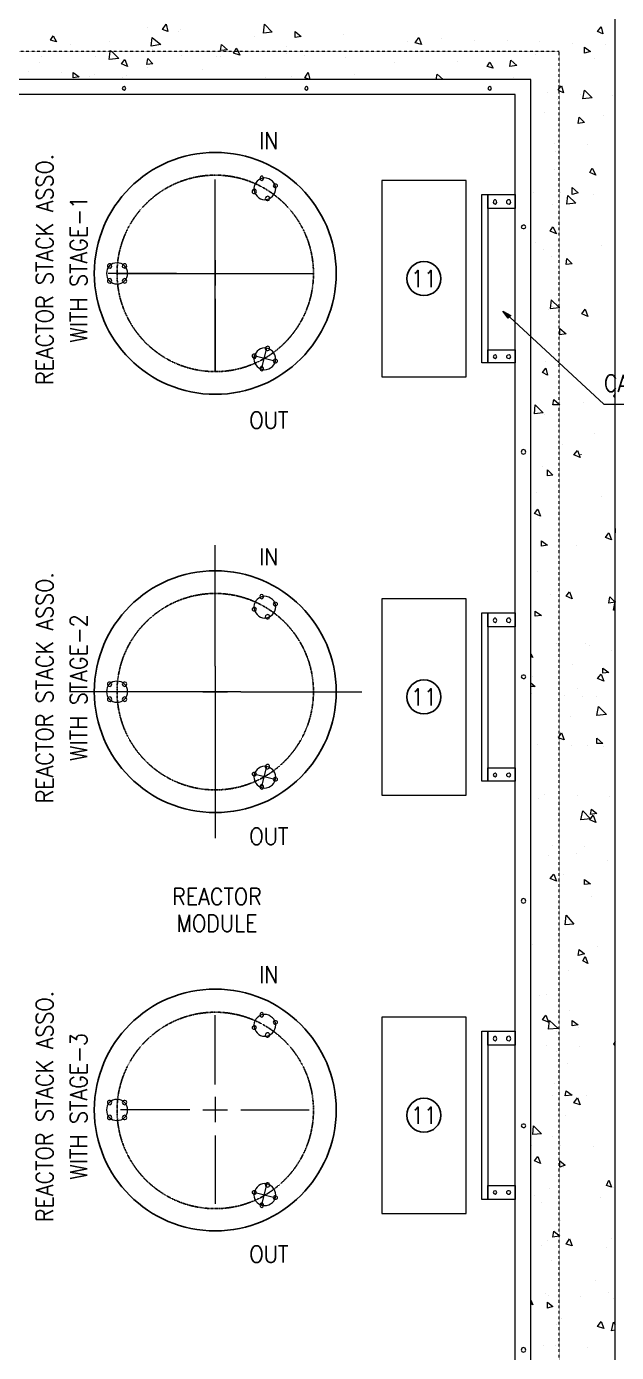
# Model space of a CAD drawing. Header units: metres. Extents: x 841183 to 1048542, y 259326 to 317714.
# Drawn here: x 945726 to 947828, y 264999 to 269724 of the extents above; entities that cross this region are included whole.
import ezdxf
from ezdxf.enums import TextEntityAlignment as Align

# ---------------------------------------------------------------- set-up
doc = ezdxf.new("R2010")
doc.units = ezdxf.units.M
doc.linetypes.add('CENTER2', pattern=[1.125, 0.75, -0.125, 0.125, -0.125])
doc.linetypes.add('PDF_IMPORT', pattern=[1, 0.8, -0.2])
doc.layers.add('PDF_Geometry', color=7, linetype='Continuous')
doc.layers.add('PDF_Solid Fills', color=7, linetype='Continuous')
doc.styles.add('romans', font='romans.shx', dxfattribs={"width": 0.85})

# ---------------------------------------------------------------- blocks, each defined once
blk = doc.blocks.new('CAP-2')
at = {"color": 252, "ltscale": 8e-05}
for centre in [(2825, 6659.6), (2825, 5169), (2825, 3678.4)]:
    blk.add_circle(centre, 430.9, dxfattribs=at)
at = {"color": 252, "linetype": 'CENTER2', "ltscale": 0.2}
for centre in [(2825, 6659.6), (2825, 5169), (2825, 3676.8)]:
    blk.add_circle(centre, 350, dxfattribs=at)
at = {"color": 252, "ltscale": 20}
for centre in [(3568.7, 6640.9), (3568.7, 5150.2), (3568.7, 3659.6)]:
    blk.add_circle(centre, 60.7, dxfattribs=at)
at = {"layer": 'PDF_Geometry', "color": 252, "lineweight": 18}
for points in [[(4250, 1200.2), (4250, 7650.2), (1650, 7650.2), (1650, 1200.2)], [(2656.2, 7522.1), (2637.5, 7528.4), (2650, 7547.1)], [(2996.9, 7515.9), (3000, 7547.1), (3028.1, 7519)], [(3131.2, 7503.4), (3109.4, 7500.2), (3109.4, 7522.1)], [(4206.2, 7512.7), (4187.5, 7522.1), (4200, 7537.7)], [(2259.4, 7484.6), (2237.5, 7490.9), (2246.9, 7506.5)], [(2596.9, 7469), (2600, 7500.2), (2631.2, 7475.2)], [(2868.7, 7456.5), (2843.7, 7453.4), (2846.9, 7475.2)], [(3559.4, 7475.2), (3537.5, 7481.5), (3550, 7500.2)], [(4162.5, 7450.2), (4140.6, 7444), (4140.6, 7465.9)], [(2446.9, 7422.1), (2450, 7450.2), (2450, 7453.4), (2456.2, 7450.2), (2481.2, 7425.2)], [(2512.5, 7397.1), (2490.6, 7406.5), (2503.1, 7422.1)], [(2603.1, 7406.5), (2581.2, 7403.4), (2584.4, 7425.2)], [(2912.5, 7437.7), (2890.6, 7444), (2893.7, 7450.2), (2900, 7462.7), (2906.2, 7450.2)], [(3900, 7400.2), (3875, 7397.1), (3878.1, 7419)], [(2340.6, 7359.6), (2318.7, 7356.5), (2318.7, 7375.2)], [(3162.5, 7350.2), (3143.7, 7356.5), (3156.2, 7375.2)], [(3815.6, 7390.9), (3793.7, 7397.1), (3803.1, 7412.7)], [(1950, 7350.2), (1950, 1500.2), (3950, 1500.2), (3950, 7350.2)], [(4050, 7309.6), (4046.9, 7312.7), (4050, 7319), (4059.4, 7328.4), (4065.6, 7303.4)], [(3893.7, 1553.4), (3893.7, 7297.1), (2003.1, 7297.1), (2003.1, 1553.4)], [(4134.4, 7281.5), (4140.6, 7312.7), (4168.7, 7284.6)], [(4140.6, 7197.1), (4118.7, 7194), (4121.9, 7215.9)], [(4181.2, 7009.6), (4159.4, 7019), (4168.7, 7034.6)], [(3718.7, 6290.9), (3718.7, 6990.9), (3418.7, 6990.9), (3418.7, 6290.9)], [(4118.7, 6947.1), (4096.9, 6940.9), (4096.9, 6965.9)], [(3796.9, 6940.9), (3796.9, 6340.9), (3796.9, 6387.7), (3893.7, 6387.7), (3893.7, 6340.9), (3775, 6340.9), (3775, 6940.9), (3893.7, 6940.9), (3893.7, 6890.9), (3796.9, 6890.9)], [(4078.1, 6906.5), (4081.2, 6937.7), (4109.4, 6909.6)], [(4040.6, 6800.2), (4018.7, 6809.6), (4028.1, 6825.2)], [(4096.9, 6694), (4075, 6690.9), (4078.1, 6712.7)], [(4018.7, 6534.6), (4050, 6537.7), (4053.1, 6537.7), (4050, 6537.7), (4021.9, 6565.9)], [(4153.1, 6506.5), (4131.2, 6515.9), (4143.7, 6531.5)], [(4075, 6444), (4053.1, 6440.9), (4053.1, 6462.7)], [(4009.4, 6297.1), (3990.6, 6306.5), (4003.1, 6322.1)], [(3962.5, 6159.6), (3965.6, 6190.9), (3993.7, 6162.7)], [(4028.1, 6190.9), (4031.2, 6209.6), (4050, 6194), (4053.1, 6190.9), (4050, 6190.9)], [(4125, 6003.4), (4103.1, 6012.7), (4115.6, 6028.4)], [(4028.1, 5940.9), (4009.4, 5937.7), (4009.4, 5959.6)], [(3984.4, 5794), (3962.5, 5803.4), (3975, 5819)], [(4237.5, 5709.6), (4215.6, 5719), (4228.1, 5734.6)], [(4009.4, 5690.9), (3987.5, 5687.7), (3987.5, 5706.5)], [(3718.7, 4800.2), (3718.7, 5500.2), (3418.7, 5500.2), (3418.7, 4800.2)], [(4096.9, 5500.2), (4075, 5509.6), (4087.5, 5525.2)], [(4250, 5487.7), (4228.1, 5484.6), (4231.2, 5506.5)], [(3796.9, 5450.2), (3796.9, 4850.2), (3796.9, 4897.1), (3893.7, 4897.1), (3893.7, 4850.2), (3775, 4850.2), (3775, 5450.2), (3893.7, 5450.2), (3893.7, 5400.2), (3796.9, 5400.2)], [(3987.5, 5440.9), (3965.6, 5437.7), (3965.6, 5456.5)], [(4228.1, 5237.7), (4206.2, 5234.6), (4206.2, 5253.4)], [(4209.4, 5206.5), (4187.5, 5215.9), (4200, 5231.5)], [(4184.4, 5084.6), (4190.6, 5115.9), (4218.7, 5087.7)], [(4046.9, 5006.5), (4050, 5009.6), (4059.4, 5022.1), (4068.7, 4997.1), (4050, 5003.4)], [(4206.2, 4984.6), (4184.4, 4984.6), (4184.4, 5003.4)], [(4128.1, 4712.7), (4134.4, 4744), (4162.5, 4715.9)], [(4181.2, 4703.4), (4159.4, 4712.7), (4171.9, 4728.4)], [(4184.4, 4734.6), (4162.5, 4731.5), (4165.6, 4750.2)], [(4040.6, 4494), (4018.7, 4503.4), (4031.2, 4519)], [(4162.5, 4484.6), (4140.6, 4481.5), (4140.6, 4500.2)], [(4071.9, 4337.7), (4075, 4372.1), (4103.1, 4340.9)], [(4140.6, 4234.6), (4118.7, 4228.4), (4121.9, 4250.2)], [(4153.1, 4200.2), (4134.4, 4209.6), (4143.7, 4225.2)], [(3718.7, 3309.6), (3718.7, 4009.6), (3418.7, 4009.6), (3418.7, 3309.6)], [(4012.5, 3990.9), (3990.6, 4000.2), (4003.1, 4015.9)], [(4012.5, 3965.9), (4015.6, 3997.1), (4046.9, 3969)], [(4118.7, 3981.5), (4096.9, 3978.4), (4096.9, 3997.1)], [(3796.9, 3959.6), (3796.9, 3359.6), (3796.9, 3409.6), (3893.7, 3409.6), (3893.7, 3359.6), (3775, 3359.6), (3775, 3959.6), (3893.7, 3959.6), (3893.7, 3909.6), (3796.9, 3909.6)], [(4096.9, 3731.5), (4071.9, 3728.4), (4075, 3747.1)], [(4125, 3697.1), (4103.1, 3703.4), (4115.6, 3722.1)], [(3956.2, 3590.9), (3959.4, 3622.1), (3987.5, 3594)], [(3984.4, 3487.7), (3962.5, 3497.1), (3975, 3512.7)], [(4071.9, 3481.5), (4053.1, 3475.2), (4053.1, 3497.1)], [(4237.5, 3403.4), (4218.7, 3409.6), (4228.1, 3428.4)], [(4050, 3228.4), (4028.1, 3225.2), (4031.2, 3247.1), (4050, 3231.5), (4053.1, 3228.4)], [(4096.9, 3194), (4075, 3200.2), (4087.5, 3219)], [(4028.1, 2978.4), (4009.4, 2972.1), (4009.4, 2994)], [(4209.4, 2900.2), (4187.5, 2906.5), (4200, 2925.2)]]:
    blk.add_lwpolyline(points, close=True, dxfattribs=at)
for points in [[(2584.4, 7534.6), (2584.4, 7534.6)], [(2693.7, 7522.1), (2693.7, 7522.1)], [(2700, 7528.4), (2700, 7528.4)], [(2309.4, 7475.2), (2309.4, 7475.2)], [(2446.9, 7484.6), (2446.9, 7484.6)], [(2965.6, 7503.4), (2965.6, 7503.4)], [(3078.1, 7469), (3078.1, 7469)], [(3281.2, 7509.6), (3281.2, 7509.6)], [(3509.4, 7484.6), (3509.4, 7484.6)], [(3631.2, 7497.1), (3631.2, 7497.1)], [(3750, 7490.9), (3750, 7490.9)], [(3865.6, 7487.7), (3865.6, 7487.7)], [(3981.2, 7484.6), (3981.2, 7484.6)], [(4096.9, 7478.4), (4096.9, 7478.4)], [(4215.6, 7475.2), (4215.6, 7475.2)], [(2206.2, 7431.5), (2206.2, 7431.5)], [(2400, 7431.5), (2400, 7431.5)], [(2600, 7456.5), (2600, 7456.5)], [(2703.1, 7434.6), (2703.1, 7434.6)], [(2831.2, 7431.5), (2831.2, 7431.5)], [(2843.7, 7431.5), (2843.7, 7431.5)], [(3078.1, 7444), (3078.1, 7444)], [(3143.7, 7437.7), (3143.7, 7437.7)], [(3287.5, 7428.4), (3287.5, 7428.4)], [(3965.6, 7440.9), (3965.6, 7440.9)], [(4175, 7425.2), (4175, 7425.2)], [(2159.4, 7378.4), (2159.4, 7378.4)], [(2200, 7412.7), (2200, 7412.7)], [(2278.1, 7375.2), (2278.1, 7375.2)], [(2584.4, 7394), (2584.4, 7394)], [(2778.1, 7387.7), (2778.1, 7387.7)], [(3462.5, 7412.7), (3462.5, 7412.7)], [(3687.5, 7415.9), (3687.5, 7415.9)], [(2337.5, 7356.5), (2337.5, 7356.5)], [(2378.1, 7362.7), (2378.1, 7362.7)], [(2393.7, 7369), (2393.7, 7369)], [(2493.7, 7356.5), (2493.7, 7356.5)], [(2509.4, 7365.9), (2509.4, 7365.9)], [(2609.4, 7353.4), (2609.4, 7353.4)], [(3003.1, 7356.5), (3003.1, 7356.5)], [(3096.9, 7362.7), (3096.9, 7362.7)], [(3321.9, 7369), (3321.9, 7369)], [(3612.5, 7350.2), (3615.6, 7369), (3637.5, 7350.2), (3625, 7350.2)], [(3950, 7350.2), (3803.1, 7350.2)], [(3887.5, 7356.5), (3887.5, 7356.5)], [(2796.9, 7297.1), (2384.4, 7297.1)], [(4009.4, 7303.4), (4009.4, 7303.4)], [(4043.7, 7278.4), (4043.7, 7278.4)], [(4125, 7297.1), (4125, 7297.1)], [(4240.6, 7294), (4240.6, 7294)], [(4000, 7234.6), (4000, 7234.6)], [(4209.4, 7222.1), (4209.4, 7222.1)], [(4034.4, 7122.1), (4034.4, 7122.1)], [(4037.5, 7094), (4037.5, 7094)], [(4150, 7119), (4150, 7119)], [(2825, 7009.6), (2825, 7009.6)], [(4034.4, 7031.5), (4034.4, 7031.5)], [(3959.4, 6947.1), (3959.4, 6947.1)], [(4056.2, 6947.1), (4056.2, 6947.1)], [(4028.1, 6903.4), (4028.1, 6903.4)], [(4171.9, 6940.9), (4171.9, 6940.9)], [(3965.6, 6769), (3965.6, 6769)], [(4200, 6759.6), (4200, 6759.6)], [(3993.7, 6744), (3993.7, 6744)], [(4021.9, 6719), (4021.9, 6719)], [(4012.5, 6531.5), (4012.5, 6531.5)], [(4028.1, 6540.9), (4028.1, 6540.9)], [(3875, 6503.4), (4209.4, 6194), (4509.4, 6194)], [(2990.6, 6322.1), (3009.4, 6394)], [(3037.5, 6347.1), (2962.5, 6365.9)], [(4003.1, 6344), (4003.1, 6344)], [(4137.5, 6200.2), (4137.5, 6200.2)], [(4250, 6231.5), (4243.7, 6222.1), (4250, 6219)], [(3996.9, 6156.5), (3996.9, 6156.5)], [(4062.5, 6050.2), (4062.5, 6050.2)], [(4175, 6087.7), (4175, 6087.7)], [(4128.1, 6015.9), (4128.1, 6012.7)], [(3990.6, 5972.1), (3990.6, 5972.1)], [(3968.7, 5878.4), (3968.7, 5878.4)], [(4200, 5865.9), (4200, 5865.9)], [(3981.2, 5784.6), (3981.2, 5784.6)], [(4250, 5750.2), (4250, 5734.6), (4250, 5737.7)], [(2825, 5350.2), (2825, 5690.9)], [(4112.5, 5690.9), (4112.5, 5690.9)], [(3975, 5597.1), (3975, 5597.1)], [(2825, 5519), (2825, 5519)], [(4018.7, 5515.9), (4018.7, 5515.9)], [(4250, 5459.6), (4243.7, 5459.6), (4250, 5490.9), (4250, 5487.7)], [(4040.6, 5340.9), (4040.6, 5340.9)], [(4143.7, 5340.9), (4143.7, 5340.9)], [(3950, 5303.4), (3956.2, 5290.9), (3950, 5294)], [(4159.4, 5334.6), (4159.4, 5334.6)], [(4237.5, 5315.9), (4237.5, 5315.9)], [(2825, 5259.6), (2825, 5078.4)], [(4096.9, 5265.9), (4096.9, 5265.9)], [(3950, 5200.2), (3965.6, 5187.7), (3950, 5187.7)], [(3956.2, 5222.1), (3956.2, 5222.1)], [(2643.7, 5169), (2306.2, 5169)], [(2915.6, 5169), (2734.4, 5169)], [(3003.1, 5169), (3346.9, 5169)], [(3953.1, 5162.7), (3953.1, 5162.7)], [(4068.7, 5156.5), (4068.7, 5156.5)], [(4115.6, 5181.5), (4115.6, 5181.5)], [(4134.4, 5153.4), (4134.4, 5153.4)], [(4184.4, 5153.4), (4184.4, 5153.4)], [(4090.6, 5081.5), (4090.6, 5081.5)], [(2825, 4990.9), (2825, 4647.1)], [(3975, 4981.5), (3975, 4981.5)], [(4093.7, 4978.4), (4093.7, 4978.4)], [(4153.1, 4978.4), (4153.1, 4978.4)], [(4209.4, 4972.1), (4209.4, 4972.1)], [(3037.5, 4856.5), (2962.5, 4875.2)], [(2990.6, 4831.5), (3009.4, 4903.4)], [(3978.1, 4787.7), (3978.1, 4787.7)], [(3996.9, 4803.4), (3996.9, 4803.4)], [(4115.6, 4800.2), (4115.6, 4800.2)], [(4231.2, 4794), (4231.2, 4794)], [(4012.5, 4584.6), (4012.5, 4584.6)], [(4025, 4622.1), (4025, 4622.1)], [(4112.5, 4590.9), (4112.5, 4590.9)], [(4140.6, 4619), (4140.6, 4619)], [(4221.9, 4569), (4221.9, 4569)], [(4065.6, 4519), (4065.6, 4519)], [(4050, 4444), (4050, 4444)], [(4165.6, 4437.7), (4165.6, 4437.7)], [(3956.2, 4269), (3956.2, 4269)], [(4187.5, 4259.6), (4187.5, 4259.6)], [(4084.4, 4175.2), (4084.4, 4175.2)], [(3981.2, 4087.7), (3981.2, 4087.7)], [(4006.2, 4090.9), (4006.2, 4090.9)], [(4087.5, 4034.6), (4087.5, 4034.6)], [(4118.7, 3972.1), (4118.7, 3972.1)], [(4040.6, 3959.6), (4040.6, 3959.6)], [(4250, 3922.1), (4243.7, 3912.7), (4250, 3909.6)], [(4006.2, 3909.6), (4006.2, 3909.6)], [(4040.6, 3887.7), (4040.6, 3887.7)], [(4121.9, 3903.4), (4121.9, 3903.4)], [(4081.2, 3844), (4081.2, 3844)], [(4034.4, 3772.1), (4034.4, 3772.1)], [(4028.1, 3731.5), (4028.1, 3731.5)], [(4146.9, 3728.4), (4146.9, 3728.4)], [(4071.9, 3659.6), (4071.9, 3659.6)], [(3953.1, 3550.2), (3953.1, 3550.2)], [(4025, 3584.6), (4025, 3584.6)], [(4056.2, 3550.2), (4056.2, 3550.2)], [(4171.9, 3547.1), (4171.9, 3547.1)], [(4065.6, 3472.1), (4065.6, 3472.1)], [(2990.6, 3340.9), (3009.4, 3412.7)], [(4243.7, 3403.4), (4243.7, 3403.4)], [(3037.5, 3365.9), (2962.5, 3384.6)], [(3962.5, 3375.2), (3962.5, 3375.2)], [(4015.6, 3397.1), (4015.6, 3397.1)], [(4196.9, 3365.9), (4196.9, 3365.9)], [(3987.5, 3347.1), (3987.5, 3347.1)], [(4056.2, 3284.6), (4056.2, 3284.6)], [(4237.5, 3219), (4237.5, 3219)], [(3987.5, 3197.1), (3987.5, 3197.1)], [(4009.4, 3212.7), (4009.4, 3212.7)], [(4218.7, 3187.7), (4218.7, 3187.7)], [(4021.9, 3140.9), (4021.9, 3140.9)], [(4046.9, 3097.1), (4046.9, 3097.1)], [(4181.2, 3072.1), (4181.2, 3072.1)], [(4003.1, 3025.2), (4003.1, 3025.2)], [(4228.1, 3028.4), (4228.1, 3028.4)], [(3950, 3000.2), (3956.2, 2984.6), (3950, 2987.7)], [(4012.5, 3015.9), (4012.5, 3015.9)], [(4128.1, 3012.7), (4128.1, 3012.7)], [(4243.7, 3006.5), (4243.7, 3006.5)], [(4059.4, 2934.6), (4059.4, 2934.6)], [(4040.6, 2912.7), (4040.6, 2912.7)], [(4250, 2894), (4237.5, 2890.9), (4243.7, 2922.1), (4250, 2912.7)], [(3993.7, 2837.7), (3993.7, 2837.7)], [(4037.5, 2837.7), (4037.5, 2837.7)], [(4153.1, 2831.5), (4153.1, 2831.5)]]:
    blk.add_lwpolyline(points, dxfattribs=at)
at = {"layer": 'PDF_Geometry', "color": 252, "linetype": 'PDF_IMPORT', "lineweight": 18, "ltscale": 0.035}
blk.add_lwpolyline([(1850, 1397.1), (4050, 1397.1), (4050, 7450.2), (1850, 7450.2), (1850, 1397.1)], dxfattribs=at)
at = {"layer": 'PDF_Geometry', "color": 252, "lineweight": 13}
for points in [[(2825, 6309.6), (2825, 6994)], [(2825, 6706.5), (2825, 6615.9)], [(2687.5, 6659.6), (2443.7, 6659.6)], [(2475, 6659.6), (3175, 6659.6)], [(2781.2, 6659.6), (2868.7, 6659.6)], [(2825, 6569), (2825, 6309.6)], [(2825, 5259.6), (2825, 5506.5)], [(2825, 5215.9), (2825, 5125.2)], [(2734.4, 5169), (2487.5, 5169)], [(2781.2, 5169), (2868.7, 5169)], [(2915.6, 5169), (3159.4, 5169)], [(2825, 5078.4), (2825, 4834.6)], [(2825, 3769), (2825, 4015.9)], [(2825, 3725.2), (2825, 3634.6)], [(2734.4, 3678.4), (2487.5, 3678.4)], [(2781.2, 3678.4), (2868.7, 3678.4)], [(2915.6, 3678.4), (3159.4, 3678.4)], [(2825, 3587.7), (2825, 3344)]]:
    blk.add_lwpolyline(points, dxfattribs=at)
at = {"layer": 'PDF_Geometry', "color": 252, "lineweight": 5}
blk.add_lwpolyline([(3868.7, 6500.2), (3850, 6525.2), (3878.1, 6509.6)], close=True, dxfattribs=at)
at = {"layer": 'PDF_Geometry', "color": 252, "lineweight": 18}
for points in [[(2500, 7325.2), (2496.9, 7325.2), (2493.7, 7322.1), (2493.7, 7319)], [(2506.2, 7319), (2506.2, 7322.1), (2503.1, 7325.2), (2500, 7325.2)], [(3150, 7325.2), (3146.9, 7325.2), (3143.7, 7322.1), (3143.7, 7319)], [(3156.2, 7319), (3156.2, 7322.1), (3153.1, 7325.2), (3150, 7325.2)], [(3803.1, 7325.2), (3800, 7325.2), (3796.9, 7322.1), (3796.9, 7319)], [(3809.4, 7319), (3809.4, 7322.1), (3806.2, 7325.2), (3803.1, 7325.2)], [(2493.7, 7319), (2493.7, 7315.9), (2496.9, 7312.7), (2500, 7312.7)], [(2500, 7312.7), (2503.1, 7312.7), (2506.2, 7315.9), (2506.2, 7319)], [(3143.7, 7319), (3143.7, 7315.9), (3146.9, 7312.7), (3150, 7312.7)], [(3150, 7312.7), (3153.1, 7312.7), (3156.2, 7315.9), (3156.2, 7319)], [(3796.9, 7319), (3796.9, 7315.9), (3800, 7312.7), (3803.1, 7312.7)], [(3803.1, 7312.7), (3806.2, 7312.7), (3809.4, 7315.9), (3809.4, 7319)], [(3000, 7000.2), (2981.2, 7000.2), (2962.5, 6981.5), (2962.5, 6962.7)], [(2990.6, 7006.5), (2987.5, 7006.5), (2984.4, 7003.4), (2984.4, 6997.1)], [(2984.4, 6997.1), (2984.4, 6994), (2987.5, 6990.9), (2990.6, 6990.9)], [(2996.9, 6997.1), (2996.9, 7003.4), (2993.7, 7006.5), (2990.6, 7006.5)], [(2990.6, 6990.9), (2993.7, 6990.9), (2996.9, 6994), (2996.9, 6997.1)], [(3040.6, 6962.7), (3040.6, 6981.5), (3021.9, 7000.2), (3000, 7000.2)], [(2965.6, 6959.6), (2959.4, 6959.6), (2956.2, 6956.5), (2956.2, 6950.2)], [(2956.2, 6950.2), (2956.2, 6947.1), (2959.4, 6944), (2965.6, 6944)], [(2962.5, 6962.7), (2962.5, 6940.9), (2981.2, 6922.1), (3000, 6922.1)], [(2971.9, 6950.2), (2971.9, 6956.5), (2968.7, 6959.6), (2965.6, 6959.6)], [(2965.6, 6944), (2968.7, 6944), (2971.9, 6947.1), (2971.9, 6950.2)], [(3000, 6922.1), (3021.9, 6922.1), (3040.6, 6940.9), (3040.6, 6962.7)], [(3037.5, 6978.4), (3034.4, 6978.4), (3031.2, 6975.2), (3031.2, 6972.1)], [(3031.2, 6972.1), (3031.2, 6969), (3034.4, 6965.9), (3037.5, 6965.9)], [(3046.9, 6972.1), (3046.9, 6975.2), (3043.7, 6978.4), (3037.5, 6978.4)], [(3037.5, 6965.9), (3043.7, 6965.9), (3046.9, 6969), (3046.9, 6972.1)], [(3012.5, 6934.6), (3009.4, 6934.6), (3003.1, 6931.5), (3003.1, 6925.2)], [(3003.1, 6925.2), (3003.1, 6922.1), (3009.4, 6919), (3012.5, 6919)], [(3018.7, 6925.2), (3018.7, 6931.5), (3015.6, 6934.6), (3012.5, 6934.6)], [(3012.5, 6919), (3015.6, 6919), (3018.7, 6922.1), (3018.7, 6925.2)], [(3921.9, 6831.5), (3918.7, 6831.5), (3915.6, 6828.4), (3915.6, 6825.2)], [(3915.6, 6825.2), (3915.6, 6822.1), (3918.7, 6819), (3921.9, 6819)], [(3931.2, 6825.2), (3931.2, 6828.4), (3928.1, 6831.5), (3921.9, 6831.5)], [(3921.9, 6819), (3928.1, 6819), (3931.2, 6822.1), (3931.2, 6825.2)], [(2475, 6697.1), (2453.1, 6697.1), (2437.5, 6681.5), (2437.5, 6659.6)], [(2450, 6694), (2443.7, 6694), (2440.6, 6690.9), (2440.6, 6684.6)], [(2440.6, 6684.6), (2440.6, 6681.5), (2443.7, 6678.4), (2450, 6678.4)], [(2456.2, 6684.6), (2456.2, 6690.9), (2453.1, 6694), (2450, 6694)], [(2450, 6678.4), (2453.1, 6678.4), (2456.2, 6681.5), (2456.2, 6684.6)], [(2512.5, 6659.6), (2512.5, 6681.5), (2496.9, 6697.1), (2475, 6697.1)], [(2503.1, 6694), (2500, 6694), (2493.7, 6690.9), (2493.7, 6684.6)], [(2493.7, 6684.6), (2493.7, 6681.5), (2500, 6678.4), (2503.1, 6678.4)], [(2509.4, 6684.6), (2509.4, 6690.9), (2506.2, 6694), (2503.1, 6694)], [(2503.1, 6678.4), (2506.2, 6678.4), (2509.4, 6681.5), (2509.4, 6684.6)], [(2437.5, 6659.6), (2437.5, 6637.7), (2453.1, 6622.1), (2475, 6622.1)], [(2450, 6640.9), (2443.7, 6640.9), (2440.6, 6637.7), (2440.6, 6631.5)], [(2440.6, 6631.5), (2440.6, 6628.4), (2443.7, 6625.2), (2450, 6625.2)], [(2456.2, 6631.5), (2456.2, 6637.7), (2453.1, 6640.9), (2450, 6640.9)], [(2450, 6625.2), (2453.1, 6625.2), (2456.2, 6628.4), (2456.2, 6631.5)], [(2475, 6622.1), (2496.9, 6622.1), (2512.5, 6637.7), (2512.5, 6659.6)], [(2503.1, 6640.9), (2500, 6640.9), (2493.7, 6637.7), (2493.7, 6631.5)], [(2493.7, 6631.5), (2493.7, 6628.4), (2500, 6625.2), (2503.1, 6625.2)], [(2509.4, 6631.5), (2509.4, 6637.7), (2506.2, 6640.9), (2503.1, 6640.9)], [(2503.1, 6625.2), (2506.2, 6625.2), (2509.4, 6628.4), (2509.4, 6631.5)], [(3000, 6394), (2981.2, 6394), (2962.5, 6375.2), (2962.5, 6353.4)], [(3040.6, 6353.4), (3040.6, 6375.2), (3021.9, 6394), (3000, 6394)], [(3012.5, 6400.2), (3009.4, 6400.2), (3003.1, 6397.1), (3003.1, 6390.9)], [(3003.1, 6390.9), (3003.1, 6387.7), (3009.4, 6384.6), (3012.5, 6384.6)], [(3018.7, 6390.9), (3018.7, 6397.1), (3015.6, 6400.2), (3012.5, 6400.2)], [(3012.5, 6384.6), (3015.6, 6384.6), (3018.7, 6387.7), (3018.7, 6390.9)], [(2965.6, 6372.1), (2959.4, 6372.1), (2956.2, 6369), (2956.2, 6365.9)], [(2956.2, 6365.9), (2956.2, 6362.7), (2959.4, 6356.5), (2965.6, 6356.5)], [(2962.5, 6353.4), (2962.5, 6334.6), (2981.2, 6315.9), (3000, 6315.9)], [(2971.9, 6365.9), (2971.9, 6369), (2968.7, 6372.1), (2965.6, 6372.1)], [(2965.6, 6356.5), (2968.7, 6356.5), (2971.9, 6362.7), (2971.9, 6365.9)], [(3000, 6315.9), (3021.9, 6315.9), (3040.6, 6334.6), (3040.6, 6353.4)], [(3037.5, 6353.4), (3034.4, 6353.4), (3031.2, 6350.2), (3031.2, 6347.1)], [(3031.2, 6347.1), (3031.2, 6344), (3034.4, 6340.9), (3037.5, 6340.9)], [(3046.9, 6347.1), (3046.9, 6350.2), (3043.7, 6353.4), (3037.5, 6353.4)], [(3037.5, 6340.9), (3043.7, 6340.9), (3046.9, 6344), (3046.9, 6347.1)], [(2990.6, 6328.4), (2987.5, 6328.4), (2984.4, 6322.1), (2984.4, 6319)], [(2984.4, 6319), (2984.4, 6315.9), (2987.5, 6312.7), (2990.6, 6312.7)], [(2996.9, 6319), (2996.9, 6322.1), (2993.7, 6328.4), (2990.6, 6328.4)], [(2990.6, 6312.7), (2993.7, 6312.7), (2996.9, 6315.9), (2996.9, 6319)], [(3921.9, 6031.5), (3918.7, 6031.5), (3915.6, 6028.4), (3915.6, 6022.1)], [(3915.6, 6022.1), (3915.6, 6019), (3918.7, 6015.9), (3921.9, 6015.9)], [(3931.2, 6022.1), (3931.2, 6028.4), (3928.1, 6031.5), (3921.9, 6031.5)], [(3921.9, 6015.9), (3928.1, 6015.9), (3931.2, 6019), (3931.2, 6022.1)], [(3000, 5509.6), (2981.2, 5509.6), (2962.5, 5490.9), (2962.5, 5472.1)], [(2990.6, 5515.9), (2987.5, 5515.9), (2984.4, 5512.7), (2984.4, 5509.6)], [(2984.4, 5509.6), (2984.4, 5503.4), (2987.5, 5500.2), (2990.6, 5500.2)], [(2996.9, 5509.6), (2996.9, 5512.7), (2993.7, 5515.9), (2990.6, 5515.9)], [(2990.6, 5500.2), (2993.7, 5500.2), (2996.9, 5503.4), (2996.9, 5509.6)], [(3040.6, 5472.1), (3040.6, 5490.9), (3021.9, 5509.6), (3000, 5509.6)], [(3037.5, 5487.7), (3034.4, 5487.7), (3031.2, 5484.6), (3031.2, 5481.5)], [(3031.2, 5481.5), (3031.2, 5478.4), (3034.4, 5475.2), (3037.5, 5475.2)], [(3046.9, 5481.5), (3046.9, 5484.6), (3043.7, 5487.7), (3037.5, 5487.7)], [(3037.5, 5475.2), (3043.7, 5475.2), (3046.9, 5478.4), (3046.9, 5481.5)], [(2965.6, 5469), (2959.4, 5469), (2956.2, 5465.9), (2956.2, 5462.7)], [(2956.2, 5462.7), (2956.2, 5459.6), (2959.4, 5456.5), (2965.6, 5456.5)], [(2962.5, 5472.1), (2962.5, 5450.2), (2981.2, 5431.5), (3000, 5431.5)], [(2971.9, 5462.7), (2971.9, 5465.9), (2968.7, 5469), (2965.6, 5469)], [(2965.6, 5456.5), (2968.7, 5456.5), (2971.9, 5459.6), (2971.9, 5462.7)], [(3000, 5431.5), (3021.9, 5431.5), (3040.6, 5450.2), (3040.6, 5472.1)], [(3012.5, 5444), (3009.4, 5444), (3003.1, 5440.9), (3003.1, 5434.6)], [(3003.1, 5434.6), (3003.1, 5431.5), (3009.4, 5428.4), (3012.5, 5428.4)], [(3018.7, 5434.6), (3018.7, 5440.9), (3015.6, 5444), (3012.5, 5444)], [(3012.5, 5428.4), (3015.6, 5428.4), (3018.7, 5431.5), (3018.7, 5434.6)], [(2475, 5206.5), (2453.1, 5206.5), (2437.5, 5190.9), (2437.5, 5169)], [(2450, 5203.4), (2443.7, 5203.4), (2440.6, 5200.2), (2440.6, 5197.1)], [(2456.2, 5197.1), (2456.2, 5200.2), (2453.1, 5203.4), (2450, 5203.4)], [(2512.5, 5169), (2512.5, 5190.9), (2496.9, 5206.5), (2475, 5206.5)], [(2503.1, 5203.4), (2500, 5203.4), (2493.7, 5200.2), (2493.7, 5197.1)], [(2509.4, 5197.1), (2509.4, 5200.2), (2506.2, 5203.4), (2503.1, 5203.4)], [(3921.9, 5228.4), (3918.7, 5228.4), (3915.6, 5225.2), (3915.6, 5222.1)], [(3915.6, 5222.1), (3915.6, 5219), (3918.7, 5215.9), (3921.9, 5215.9)], [(3931.2, 5222.1), (3931.2, 5225.2), (3928.1, 5228.4), (3921.9, 5228.4)], [(3921.9, 5215.9), (3928.1, 5215.9), (3931.2, 5219), (3931.2, 5222.1)], [(2437.5, 5169), (2437.5, 5147.1), (2453.1, 5131.5), (2475, 5131.5)], [(2440.6, 5197.1), (2440.6, 5190.9), (2443.7, 5187.7), (2450, 5187.7)], [(2450, 5187.7), (2453.1, 5187.7), (2456.2, 5190.9), (2456.2, 5197.1)], [(2475, 5131.5), (2496.9, 5131.5), (2512.5, 5147.1), (2512.5, 5169)], [(2493.7, 5197.1), (2493.7, 5190.9), (2500, 5187.7), (2503.1, 5187.7)], [(2503.1, 5187.7), (2506.2, 5187.7), (2509.4, 5190.9), (2509.4, 5197.1)], [(2450, 5150.2), (2443.7, 5150.2), (2440.6, 5147.1), (2440.6, 5140.9)], [(2440.6, 5140.9), (2440.6, 5137.7), (2443.7, 5134.6), (2450, 5134.6)], [(2456.2, 5140.9), (2456.2, 5147.1), (2453.1, 5150.2), (2450, 5150.2)], [(2450, 5134.6), (2453.1, 5134.6), (2456.2, 5137.7), (2456.2, 5140.9)], [(2503.1, 5150.2), (2500, 5150.2), (2493.7, 5147.1), (2493.7, 5140.9)], [(2493.7, 5140.9), (2493.7, 5137.7), (2500, 5134.6), (2503.1, 5134.6)], [(2509.4, 5140.9), (2509.4, 5147.1), (2506.2, 5150.2), (2503.1, 5150.2)], [(2503.1, 5134.6), (2506.2, 5134.6), (2509.4, 5137.7), (2509.4, 5140.9)], [(2965.6, 4881.5), (2959.4, 4881.5), (2956.2, 4878.4), (2956.2, 4875.2)], [(2956.2, 4875.2), (2956.2, 4872.1), (2959.4, 4869), (2965.6, 4869)], [(3000, 4903.4), (2981.2, 4903.4), (2962.5, 4884.6), (2962.5, 4865.9)], [(2971.9, 4875.2), (2971.9, 4878.4), (2968.7, 4881.5), (2965.6, 4881.5)], [(2965.6, 4869), (2968.7, 4869), (2971.9, 4872.1), (2971.9, 4875.2)], [(3040.6, 4865.9), (3040.6, 4884.6), (3021.9, 4903.4), (3000, 4903.4)], [(3012.5, 4909.6), (3009.4, 4909.6), (3003.1, 4906.5), (3003.1, 4900.2)], [(3003.1, 4900.2), (3003.1, 4897.1), (3009.4, 4894), (3012.5, 4894)], [(3018.7, 4900.2), (3018.7, 4906.5), (3015.6, 4909.6), (3012.5, 4909.6)], [(3012.5, 4894), (3015.6, 4894), (3018.7, 4897.1), (3018.7, 4900.2)], [(2962.5, 4865.9), (2962.5, 4844), (2981.2, 4825.2), (3000, 4825.2)], [(2990.6, 4837.7), (2987.5, 4837.7), (2984.4, 4834.6), (2984.4, 4828.4)], [(2984.4, 4828.4), (2984.4, 4825.2), (2987.5, 4822.1), (2990.6, 4822.1)], [(2996.9, 4828.4), (2996.9, 4834.6), (2993.7, 4837.7), (2990.6, 4837.7)], [(2990.6, 4822.1), (2993.7, 4822.1), (2996.9, 4825.2), (2996.9, 4828.4)], [(3000, 4825.2), (3021.9, 4825.2), (3040.6, 4844), (3040.6, 4865.9)], [(3037.5, 4862.7), (3034.4, 4862.7), (3031.2, 4859.6), (3031.2, 4856.5)], [(3031.2, 4856.5), (3031.2, 4853.4), (3034.4, 4850.2), (3037.5, 4850.2)], [(3046.9, 4856.5), (3046.9, 4859.6), (3043.7, 4862.7), (3037.5, 4862.7)], [(3037.5, 4850.2), (3043.7, 4850.2), (3046.9, 4853.4), (3046.9, 4856.5)], [(3921.9, 4431.5), (3918.7, 4431.5), (3915.6, 4428.4), (3915.6, 4422.1)], [(3915.6, 4422.1), (3915.6, 4419), (3918.7, 4415.9), (3921.9, 4415.9)], [(3931.2, 4422.1), (3931.2, 4428.4), (3928.1, 4431.5), (3921.9, 4431.5)], [(3921.9, 4415.9), (3928.1, 4415.9), (3931.2, 4419), (3931.2, 4422.1)], [(3000, 4019), (2981.2, 4019), (2962.5, 4000.2), (2962.5, 3981.5)], [(2990.6, 4025.2), (2987.5, 4025.2), (2984.4, 4022.1), (2984.4, 4019)], [(2984.4, 4019), (2984.4, 4012.7), (2987.5, 4009.6), (2990.6, 4009.6)], [(2996.9, 4019), (2996.9, 4022.1), (2993.7, 4025.2), (2990.6, 4025.2)], [(2990.6, 4009.6), (2993.7, 4009.6), (2996.9, 4012.7), (2996.9, 4019)], [(3040.6, 3981.5), (3040.6, 4000.2), (3021.9, 4019), (3000, 4019)], [(2965.6, 3978.4), (2959.4, 3978.4), (2956.2, 3975.2), (2956.2, 3972.1)], [(2956.2, 3972.1), (2956.2, 3969), (2959.4, 3965.9), (2965.6, 3965.9)], [(2962.5, 3981.5), (2962.5, 3959.6), (2981.2, 3940.9), (3000, 3940.9)], [(2971.9, 3972.1), (2971.9, 3975.2), (2968.7, 3978.4), (2965.6, 3978.4)], [(2965.6, 3965.9), (2968.7, 3965.9), (2971.9, 3969), (2971.9, 3972.1)], [(3000, 3940.9), (3021.9, 3940.9), (3040.6, 3959.6), (3040.6, 3981.5)], [(3037.5, 3997.1), (3034.4, 3997.1), (3031.2, 3994), (3031.2, 3990.9)], [(3031.2, 3990.9), (3031.2, 3987.7), (3034.4, 3984.6), (3037.5, 3984.6)], [(3046.9, 3990.9), (3046.9, 3994), (3043.7, 3997.1), (3037.5, 3997.1)], [(3037.5, 3984.6), (3043.7, 3984.6), (3046.9, 3987.7), (3046.9, 3990.9)], [(3012.5, 3953.4), (3009.4, 3953.4), (3003.1, 3950.2), (3003.1, 3944)], [(3003.1, 3944), (3003.1, 3940.9), (3009.4, 3937.7), (3012.5, 3937.7)], [(3018.7, 3944), (3018.7, 3950.2), (3015.6, 3953.4), (3012.5, 3953.4)], [(3012.5, 3937.7), (3015.6, 3937.7), (3018.7, 3940.9), (3018.7, 3944)], [(2475, 3715.9), (2453.1, 3715.9), (2437.5, 3700.2), (2437.5, 3678.4)], [(2450, 3712.7), (2443.7, 3712.7), (2440.6, 3709.6), (2440.6, 3706.5)], [(2440.6, 3706.5), (2440.6, 3700.2), (2443.7, 3697.1), (2450, 3697.1)], [(2456.2, 3706.5), (2456.2, 3709.6), (2453.1, 3712.7), (2450, 3712.7)], [(2450, 3697.1), (2453.1, 3697.1), (2456.2, 3700.2), (2456.2, 3706.5)], [(2512.5, 3678.4), (2512.5, 3700.2), (2496.9, 3715.9), (2475, 3715.9)], [(2503.1, 3712.7), (2500, 3712.7), (2493.7, 3709.6), (2493.7, 3706.5)], [(2493.7, 3706.5), (2493.7, 3700.2), (2500, 3697.1), (2503.1, 3697.1)], [(2509.4, 3706.5), (2509.4, 3709.6), (2506.2, 3712.7), (2503.1, 3712.7)], [(2503.1, 3697.1), (2506.2, 3697.1), (2509.4, 3700.2), (2509.4, 3706.5)], [(2437.5, 3678.4), (2437.5, 3656.5), (2453.1, 3640.9), (2475, 3640.9)], [(2450, 3659.6), (2443.7, 3659.6), (2440.6, 3656.5), (2440.6, 3650.2)], [(2440.6, 3650.2), (2440.6, 3647.1), (2443.7, 3644), (2450, 3644)], [(2456.2, 3650.2), (2456.2, 3656.5), (2453.1, 3659.6), (2450, 3659.6)], [(2450, 3644), (2453.1, 3644), (2456.2, 3647.1), (2456.2, 3650.2)], [(2475, 3640.9), (2496.9, 3640.9), (2512.5, 3656.5), (2512.5, 3678.4)], [(2503.1, 3659.6), (2500, 3659.6), (2493.7, 3656.5), (2493.7, 3650.2)], [(2493.7, 3650.2), (2493.7, 3647.1), (2500, 3644), (2503.1, 3644)], [(2509.4, 3650.2), (2509.4, 3656.5), (2506.2, 3659.6), (2503.1, 3659.6)], [(2503.1, 3644), (2506.2, 3644), (2509.4, 3647.1), (2509.4, 3650.2)], [(3921.9, 3628.4), (3918.7, 3628.4), (3915.6, 3625.2), (3915.6, 3622.1)], [(3915.6, 3622.1), (3915.6, 3619), (3918.7, 3615.9), (3921.9, 3615.9)], [(3931.2, 3622.1), (3931.2, 3625.2), (3928.1, 3628.4), (3921.9, 3628.4)], [(3921.9, 3615.9), (3928.1, 3615.9), (3931.2, 3619), (3931.2, 3622.1)], [(3000, 3415.9), (2981.2, 3415.9), (2962.5, 3397.1), (2962.5, 3375.2)], [(3040.6, 3375.2), (3040.6, 3397.1), (3021.9, 3415.9), (3000, 3415.9)], [(3012.5, 3419), (3009.4, 3419), (3003.1, 3415.9), (3003.1, 3412.7)], [(3003.1, 3412.7), (3003.1, 3406.5), (3009.4, 3403.4), (3012.5, 3403.4)], [(3018.7, 3412.7), (3018.7, 3415.9), (3015.6, 3419), (3012.5, 3419)], [(3012.5, 3403.4), (3015.6, 3403.4), (3018.7, 3406.5), (3018.7, 3412.7)], [(2965.6, 3390.9), (2959.4, 3390.9), (2956.2, 3387.7), (2956.2, 3384.6)], [(2956.2, 3384.6), (2956.2, 3381.5), (2959.4, 3378.4), (2965.6, 3378.4)], [(2962.5, 3375.2), (2962.5, 3353.4), (2981.2, 3337.7), (3000, 3337.7)], [(2971.9, 3384.6), (2971.9, 3387.7), (2968.7, 3390.9), (2965.6, 3390.9)], [(2965.6, 3378.4), (2968.7, 3378.4), (2971.9, 3381.5), (2971.9, 3384.6)], [(3000, 3337.7), (3021.9, 3337.7), (3040.6, 3353.4), (3040.6, 3375.2)], [(3037.5, 3372.1), (3034.4, 3372.1), (3031.2, 3369), (3031.2, 3365.9)], [(3031.2, 3365.9), (3031.2, 3362.7), (3034.4, 3359.6), (3037.5, 3359.6)], [(3046.9, 3365.9), (3046.9, 3369), (3043.7, 3372.1), (3037.5, 3372.1)], [(3037.5, 3359.6), (3043.7, 3359.6), (3046.9, 3362.7), (3046.9, 3365.9)], [(2990.6, 3347.1), (2987.5, 3347.1), (2984.4, 3344), (2984.4, 3337.7)], [(2984.4, 3337.7), (2984.4, 3334.6), (2987.5, 3331.5), (2990.6, 3331.5)], [(2996.9, 3337.7), (2996.9, 3344), (2993.7, 3347.1), (2990.6, 3347.1)], [(2990.6, 3331.5), (2993.7, 3331.5), (2996.9, 3334.6), (2996.9, 3337.7)], [(3921.9, 2831.5), (3918.7, 2831.5), (3915.6, 2828.4), (3915.6, 2822.1)], [(3915.6, 2822.1), (3915.6, 2819), (3918.7, 2815.9), (3921.9, 2815.9)], [(3931.2, 2822.1), (3931.2, 2828.4), (3928.1, 2831.5), (3921.9, 2831.5)], [(3921.9, 2815.9), (3928.1, 2815.9), (3931.2, 2819), (3931.2, 2822.1)]]:
    blk.add_open_spline(points, degree=3, dxfattribs=at)
at = {"layer": 'PDF_Geometry', "color": 252, "lineweight": 13}
for points in [[(3821.9, 6922.1), (3818.7, 6922.1), (3815.6, 6919), (3815.6, 6912.7)], [(3815.6, 6912.7), (3815.6, 6909.6), (3818.7, 6906.5), (3821.9, 6906.5)], [(3828.1, 6912.7), (3828.1, 6919), (3825, 6922.1), (3821.9, 6922.1)], [(3821.9, 6906.5), (3825, 6906.5), (3828.1, 6909.6), (3828.1, 6912.7)], [(3871.9, 6922.1), (3865.6, 6922.1), (3862.5, 6919), (3862.5, 6912.7)], [(3862.5, 6912.7), (3862.5, 6909.6), (3865.6, 6906.5), (3871.9, 6906.5)], [(3878.1, 6912.7), (3878.1, 6919), (3875, 6922.1), (3871.9, 6922.1)], [(3871.9, 6906.5), (3875, 6906.5), (3878.1, 6909.6), (3878.1, 6912.7)], [(3821.9, 6369), (3818.7, 6369), (3815.6, 6365.9), (3815.6, 6362.7)], [(3815.6, 6362.7), (3815.6, 6359.6), (3818.7, 6356.5), (3821.9, 6356.5)], [(3828.1, 6362.7), (3828.1, 6365.9), (3825, 6369), (3821.9, 6369)], [(3821.9, 6356.5), (3825, 6356.5), (3828.1, 6359.6), (3828.1, 6362.7)], [(3871.9, 6369), (3865.6, 6369), (3862.5, 6365.9), (3862.5, 6362.7)], [(3862.5, 6362.7), (3862.5, 6359.6), (3865.6, 6356.5), (3871.9, 6356.5)], [(3878.1, 6362.7), (3878.1, 6365.9), (3875, 6369), (3871.9, 6369)], [(3871.9, 6356.5), (3875, 6356.5), (3878.1, 6359.6), (3878.1, 6362.7)], [(3821.9, 5431.5), (3818.7, 5431.5), (3815.6, 5428.4), (3815.6, 5422.1)], [(3815.6, 5422.1), (3815.6, 5419), (3818.7, 5415.9), (3821.9, 5415.9)], [(3828.1, 5422.1), (3828.1, 5428.4), (3825, 5431.5), (3821.9, 5431.5)], [(3821.9, 5415.9), (3825, 5415.9), (3828.1, 5419), (3828.1, 5422.1)], [(3871.9, 5431.5), (3865.6, 5431.5), (3862.5, 5428.4), (3862.5, 5422.1)], [(3862.5, 5422.1), (3862.5, 5419), (3865.6, 5415.9), (3871.9, 5415.9)], [(3878.1, 5422.1), (3878.1, 5428.4), (3875, 5431.5), (3871.9, 5431.5)], [(3871.9, 5415.9), (3875, 5415.9), (3878.1, 5419), (3878.1, 5422.1)], [(3821.9, 4878.4), (3818.7, 4878.4), (3815.6, 4875.2), (3815.6, 4872.1)], [(3815.6, 4872.1), (3815.6, 4869), (3818.7, 4865.9), (3821.9, 4865.9)], [(3828.1, 4872.1), (3828.1, 4875.2), (3825, 4878.4), (3821.9, 4878.4)], [(3821.9, 4865.9), (3825, 4865.9), (3828.1, 4869), (3828.1, 4872.1)], [(3871.9, 4878.4), (3865.6, 4878.4), (3862.5, 4875.2), (3862.5, 4872.1)], [(3862.5, 4872.1), (3862.5, 4869), (3865.6, 4865.9), (3871.9, 4865.9)], [(3878.1, 4872.1), (3878.1, 4875.2), (3875, 4878.4), (3871.9, 4878.4)], [(3871.9, 4865.9), (3875, 4865.9), (3878.1, 4869), (3878.1, 4872.1)], [(3821.9, 3940.9), (3818.7, 3940.9), (3815.6, 3937.7), (3815.6, 3931.5)], [(3815.6, 3931.5), (3815.6, 3928.4), (3818.7, 3925.2), (3821.9, 3925.2)], [(3828.1, 3931.5), (3828.1, 3937.7), (3825, 3940.9), (3821.9, 3940.9)], [(3821.9, 3925.2), (3825, 3925.2), (3828.1, 3928.4), (3828.1, 3931.5)], [(3871.9, 3940.9), (3865.6, 3940.9), (3862.5, 3937.7), (3862.5, 3931.5)], [(3862.5, 3931.5), (3862.5, 3928.4), (3865.6, 3925.2), (3871.9, 3925.2)], [(3878.1, 3931.5), (3878.1, 3937.7), (3875, 3940.9), (3871.9, 3940.9)], [(3871.9, 3925.2), (3875, 3925.2), (3878.1, 3928.4), (3878.1, 3931.5)], [(3821.9, 3390.9), (3818.7, 3390.9), (3815.6, 3387.7), (3815.6, 3384.6)], [(3815.6, 3384.6), (3815.6, 3381.5), (3818.7, 3378.4), (3821.9, 3378.4)], [(3828.1, 3384.6), (3828.1, 3387.7), (3825, 3390.9), (3821.9, 3390.9)], [(3821.9, 3378.4), (3825, 3378.4), (3828.1, 3381.5), (3828.1, 3384.6)], [(3871.9, 3390.9), (3865.6, 3390.9), (3862.5, 3387.7), (3862.5, 3384.6)], [(3862.5, 3384.6), (3862.5, 3381.5), (3865.6, 3378.4), (3871.9, 3378.4)], [(3878.1, 3384.6), (3878.1, 3387.7), (3875, 3390.9), (3871.9, 3390.9)], [(3871.9, 3378.4), (3875, 3378.4), (3878.1, 3381.5), (3878.1, 3384.6)]]:
    blk.add_open_spline(points, degree=3, dxfattribs=at)
at = {"layer": 'PDF_Solid Fills', "color": 252, "lineweight": 35, "transparency": 33554559}
blk.add_solid([(3868.7, 6500.2), (3850, 6525.2), (3878.1, 6509.6)], dxfattribs=at)
at = {"color": 252, "style": 'romans', "width": 0.9}
for s, p in [('IN', (3016, 7132.6)), ('11', (3568.7, 6640.9)), ('CABLE LADDER', (4474.8, 6268)), ('OUT', (3016, 6136.4)), ('IN', (3016, 5649.8)), ('11', (3568.7, 5150.2)), ('OUT', (3016, 4653.6)), ('REACTOR', (2831.3, 4439)), ('MODULE', (2831.3, 4343.4)), ('IN', (3016, 4160.7)), ('11', (3568.7, 3659.6)), ('OUT', (3016, 3164.5))]:
    blk.add_text(s, height=60, dxfattribs=at).set_placement(p, align=Align.MIDDLE_CENTER)
for s, p in [('REACTOR STACK ASSO.', (2216.9, 6673.8)), ('WITH STAGE-1', (2338, 6673.8)), ('REACTOR STACK ASSO.', (2216.9, 5183.2)), ('WITH STAGE-2', (2338, 5183.2)), ('REACTOR STACK ASSO.', (2216.9, 3691)), ('WITH STAGE-3', (2338, 3691))]:
    blk.add_text(s, height=60, rotation=90, dxfattribs=at).set_placement(p, align=Align.MIDDLE_CENTER)
blk = doc.blocks.new('A$C10b3fa2f')
at = {"color": 252}
blk.add_blockref('CAP-2', (-20525, -49498.8, 74), dxfattribs=at)

msp = doc.modelspace()

# ---------------------------------------------------------------- block references
at = {"color": 2}
msp.add_blockref('A$C10b3fa2f', (964098.7, 311683.9, -103.7), dxfattribs=at)

doc.saveas('drawing.dxf')
